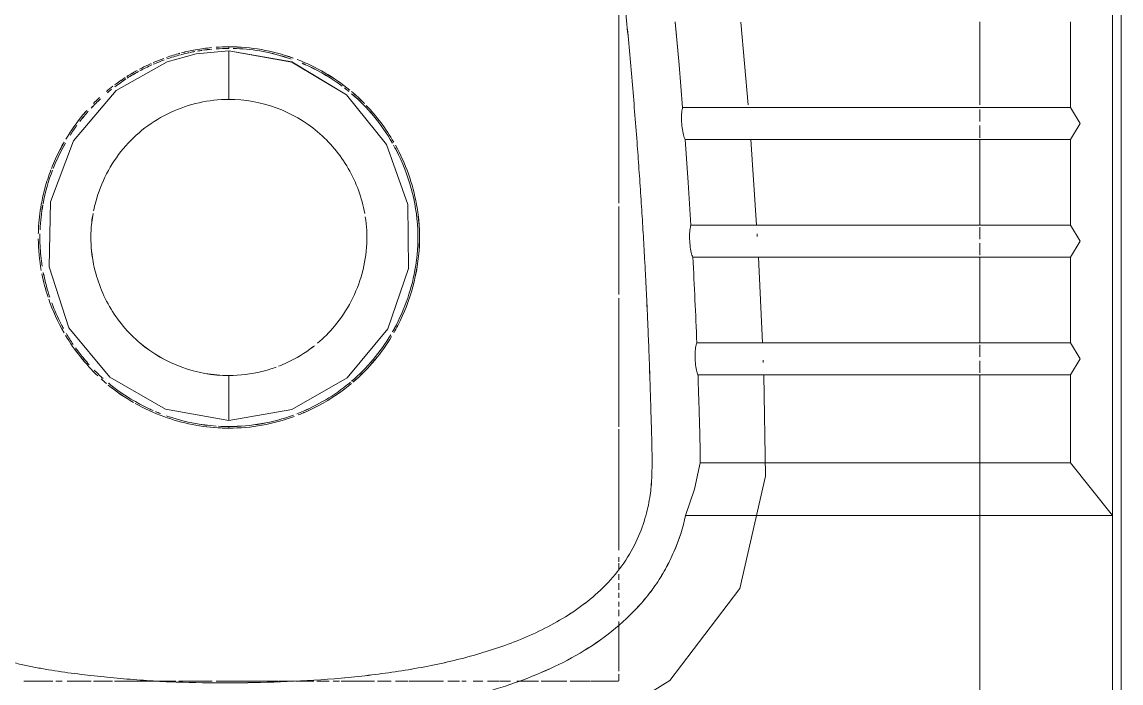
# Model space of a CAD drawing. Header units: millimetres. Extents: x -4000 to 187956, y -58990 to 162485.
# Drawn here: x 1847.4 to 2159, y 77824.5 to 78011.9 of the extents above; entities that cross this region are included whole.
import ezdxf

# ---------------------------------------------------------------- set-up
doc = ezdxf.new("R2010")
doc.units = ezdxf.units.MM
doc.layers.add('P-SANR-FIXT', color=6, linetype='Continuous', lineweight=9)

# ---------------------------------------------------------------- blocks, each defined once
blk = doc.blocks.new('WCPan-SquattingPan-Vitra-ArkitektSeries-5952 - CMPX502N-V872-FFS - TANG 1')
at = {"layer": 'P-SANR-FIXT', "color": 250}
for p, q in [((252.96, -212.38), (252.96, 390.25)), ((250.56, -77.95), (250.56, 314.32)), ((238.61, 37.68), (238.61, 61.94)), ((238.61, 37.68), (128.66, 37.68)), ((129.37, 28.59), (238.61, 28.59)), ((238.61, 4.33), (238.61, 28.59)), ((238.61, 4.33), (131.02, 4.33)), ((131.54, -4.77), (238.61, -4.77)), ((238.61, -29.03), (238.61, -4.77)), ((238.61, -29.03), (132.67, -29.03)), ((0, -38.3), (0, -39.21)), ((133, -38.12), (238.61, -38.12)), ((238.61, -63.05), (238.61, -38.12)), ((133.65, -63.05), (238.61, -63.05)), ((238.61, -63.05), (250.56, -77.95)), ((250.56, -77.95), (129.51, -77.95)), ((250.56, -77.95), (250.56, -212.38))]:
    blk.add_line(p, q, dxfattribs=at)
at = {"layer": 'P-SANR-FIXT', "color": 253}
for p, q in [((110.55, 38.41), (110.55, 63.98)), ((145.19, 61.94), (147.25, 38.44)), ((212.95, 61.94), (212.95, 38.41)), ((0, 40.86), (0, 39.97)), ((110.55, 10.59), (110.55, 38.41)), ((212.95, 37.13), (212.95, 33.69)), ((212.95, 32.57), (212.95, 29.13)), ((148.01, 28.61), (149.63, 4.32)), ((212.95, 28.59), (212.95, 4.33)), ((110.55, -15.29), (110.55, 9.6)), ((212.95, 3.77), (212.95, 0.34)), ((149.77, 1.91), (149.82, 1.1)), ((212.95, -0.8), (212.95, -4.22)), ((150.15, -4.79), (151.27, -29.02)), ((212.95, -4.77), (212.95, -29.03)), ((110.55, -52.84), (110.55, -16.34)), ((212.95, -29.59), (212.95, -33)), ((151.45, -34), (151.47, -34.6)), ((212.95, -34.16), (212.95, -37.56)), ((212.95, -38.12), (212.95, -199.81)), ((110.55, -87.84), (110.55, -53.48)), ((-4.71, -124.95), (-12.54, -124.95)), ((10.49, -124.95), (-3.58, -124.95)), ((36.64, -124.95), (33.54, -124.95)), ((60.87, -124.95), (59.11, -124.95)), ((67.28, -124.95), (66.03, -124.95))]:
    blk.add_line(p, q, dxfattribs=at)
at = {"layer": 'P-SANR-FIXT', "color": 90}
for p, q in [((0, 54.66), (0, 54.89)), ((0, -53.21), (0, -52.99))]:
    blk.add_line(p, q, dxfattribs=at)
at = {"layer": 'P-SANR-FIXT', "color": 254}
for p, q in [((0, 54.43), (0, 54.66)), ((0, -52.99), (0, -52.76)), ((110.55, -91.17), (110.55, -89.78)), ((110.55, -93.48), (110.55, -91.5)), ((110.55, -96.22), (110.55, -94.63)), ((110.55, -99.08), (110.55, -97.22)), ((110.55, -101.38), (110.55, -99.94)), ((110.55, -103.79), (110.55, -102.5)), ((110.55, -106.57), (110.55, -104.72)), ((110.55, -116.84), (110.55, -108.09)), ((110.55, -122.11), (110.55, -116.88)), ((110.55, -124.91), (110.55, -123.02)), ((-49.94, -124.95), (-58.16, -124.95)), ((-47.3, -124.95), (-49.02, -124.95)), ((-39.01, -124.95), (-45.86, -124.95)), ((-33.03, -124.95), (-38.36, -124.95)), ((-15.07, -124.95), (-32.45, -124.95)), ((-12.54, -124.95), (-14.16, -124.95)), ((13.84, -124.95), (10.49, -124.95)), ((18.61, -124.95), (14.05, -124.95)), ((24.06, -124.95), (19.02, -124.95)), ((28.47, -124.95), (24.95, -124.95)), ((31.4, -124.95), (29.53, -124.95)), ((33.54, -124.95), (31.85, -124.95)), ((41.26, -124.95), (36.64, -124.95)), ((45.98, -124.95), (42.18, -124.95)), ((50.8, -124.95), (47.25, -124.95)), ((52.91, -124.95), (51.1, -124.95)), ((59.11, -124.95), (52.97, -124.95)), ((65.41, -124.95), (62.03, -124.95)), ((71.99, -124.95), (69.22, -124.95)), ((76.77, -124.95), (73.28, -124.95)), ((79.82, -124.95), (76.95, -124.95)), ((87.76, -124.95), (81.63, -124.95)), ((95.86, -124.95), (88.55, -124.95)), ((102.54, -124.95), (96.73, -124.95)), ((110.44, -124.95), (102.71, -124.95))]:
    blk.add_line(p, q, dxfattribs=at)
at = {"layer": 'P-SANR-FIXT', "color": 250, "flags": 128}
for points in [[(128.66, 37.68), (127.64, 49.82), (126.53, 61.94)], [(0, -51.01), (-18, -47.85), (-33.81, -38.73), (-45.36, -24.77), (-50.98, -7.48), (-50.58, 10.93), (-44.1, 28.22), (-31.97, 42.5), (-17.51, 50.68), (-9.27, 52.94), (0, 53.77)], [(0, 53.77), (17.8, 50.59), (33.31, 41.29), (44.67, 27.2), (50.77, 10.15), (50.96, -7.94), (45.09, -25.06), (33.56, -38.99), (17.83, -47.93), (0, -51.01)], [(238.61, 28.59), (241.4, 33.13), (238.61, 37.68)], [(131.02, 4.33), (130.24, 16.46), (129.37, 28.59)], [(238.61, -4.77), (241.4, -0.22), (238.61, 4.33)], [(238.61, -38.12), (241.4, -33.57), (238.61, -29.03)], [(129.51, -77.95), (131.99, -70.57), (133.65, -63.05)]]:
    blk.add_lwpolyline(points, dxfattribs=at)
at = {"layer": 'P-SANR-FIXT', "color": 253, "flags": 128}
blk.add_lwpolyline([(151.63, -38.12), (152.19, -66.81), (144.85, -98.72), (125.05, -124.81), (97.11, -142.05), (67.46, -151.34)], dxfattribs=at)
at = {"layer": 'P-SANR-FIXT', "color": 250}
for points, knots in [([(0, -125.43), (-5, -125.49), (-12.48, -125.39), (-22.41, -124.89), (-29.83, -124.31), (-37.27, -123.6), (-44.72, -122.74), (-50.87, -121.81), (-55.74, -120.91), (-59.33, -120.14), (-62.99, -119.24), (-68.07, -117.83), (-74.48, -115.82), (-81.64, -113.31), (-87.62, -111.02), (-91.77, -109.17), (-94.76, -107.48), (-96.78, -106.05), (-98.24, -104.94), (-99.12, -104.27), (-100.05, -103.57), (-101.25, -102.65), (-103.13, -101.12), (-105.41, -99.11), (-107.97, -96.54), (-110.28, -93.84), (-112.35, -90.87), (-114.24, -87.67), (-115.87, -84.42), (-117.23, -81.3), (-118.22, -78.41), (-118.9, -75.6), (-119.29, -73.25), (-119.54, -71.34), (-119.72, -69.84), (-119.87, -68.43), (-120, -66.8), (-120.06, -64.86), (-120.01, -61.98), (-119.92, -57.74), (-119.79, -51.56), (-119.56, -44.17), (-119.28, -36.03), (-118.95, -27.84), (-118.59, -19.7), (-118.26, -12.58), (-117.96, -6.71), (-117.72, -2.21), (-117.5, 1.64), (-117.31, 4.76), (-117.15, 7.15), (-117.01, 9.49), (-116.84, 12.43), (-116.64, 15.92), (-116.42, 20.03), (-116.07, 25.77), (-115.47, 34.04), (-114.14, 47.68), (-112.11, 67.27), (-110.06, 86.83), (-108.18, 103.26), (-106.67, 115.71), (-105.33, 125.94), (-104.2, 133.91), (-103.34, 139.7), (-102.43, 145.49), (-101.12, 153.5), (-99.34, 163.8), (-97.05, 176.38), (-94.68, 188.88), (-92.31, 201.03), (-90, 212.53), (-87.84, 223.11), (-86.23, 230.87), (-85.05, 236.41), (-83.88, 241.7), (-82.46, 247.76), (-80.84, 254.24), (-78.81, 261.93), (-77.01, 268.32), (-75.69, 273.02), (-75.02, 275.49), (-74.56, 277.26), (-74.15, 278.85), (-73.68, 280.62), (-73.24, 282.3), (-72.87, 283.64), (-72.63, 284.48), (-72.45, 285.02), (-72.3, 285.45), (-72.14, 285.92), (-71.89, 286.73), (-71.61, 287.68), (-71.39, 288.44), (-71.19, 289.15), (-70.99, 289.81), (-70.78, 290.45), (-70.54, 291.12), (-70.31, 291.73), (-70.12, 292.19), (-70, 292.47), (-69.9, 292.68), (-69.81, 292.91), (-69.69, 293.2), (-69.48, 293.73), (-69.21, 294.51), (-68.87, 295.48), (-68.35, 296.82), (-67.67, 298.23), (-66.81, 299.51), (-66.22, 300.25), (-65.73, 300.82), (-65.18, 301.4), (-64.39, 302.23), (-62.85, 303.76), (-60.28, 306.11), (-57.41, 308.36), (-55.05, 309.93), (-53.28, 310.94), (-51.51, 311.78), (-49.1, 312.78), (-45.97, 313.77), (-42.63, 314.54), (-40.15, 315), (-38.69, 315.25), (-37.21, 315.49), (-35.25, 315.76), (-31.89, 316.08), (-27.44, 316.33), (-22.03, 316.49), (-17.03, 316.62), (-12.49, 316.73), (-6.63, 316.75), (-2.57, 316.65), (0, 316.53)], [-1, -1, -1, -1, -0.97619, -0.964286, -0.952381, -0.940476, -0.928571, -0.916667, -0.910714, -0.904762, -0.89881, -0.892857, -0.880952, -0.869048, -0.857143, -0.845238, -0.833333, -0.821429, -0.815476, -0.8125, -0.809524, -0.803571, -0.797619, -0.785714, -0.77381, -0.761905, -0.75, -0.738095, -0.72619, -0.714286, -0.702381, -0.690476, -0.678571, -0.672619, -0.666667, -0.660714, -0.654762, -0.642857, -0.630952, -0.619048, -0.607143, -0.595238, -0.583333, -0.571429, -0.559524, -0.547619, -0.541667, -0.535714, -0.529762, -0.526786, -0.52381, -0.520833, -0.517857, -0.511905, -0.505952, -0.5, -0.488095, -0.47619, -0.464286, -0.452381, -0.446429, -0.440476, -0.434524, -0.431548, -0.428571, -0.425595, -0.422619, -0.416667, -0.410714, -0.404762, -0.39881, -0.392857, -0.386905, -0.380952, -0.377976, -0.375, -0.369048, -0.363095, -0.357143, -0.345238, -0.339286, -0.33631, -0.333333, -0.330357, -0.327381, -0.321429, -0.315476, -0.309524, -0.303571, -0.297619, -0.291667, -0.285714, -0.279762, -0.27381, -0.267857, -0.261905, -0.255952, -0.25, -0.244048, -0.241071, -0.239583, -0.238095, -0.236607, -0.235119, -0.232143, -0.22619, -0.220238, -0.214286, -0.202381, -0.196429, -0.193452, -0.190476, -0.1875, -0.184524, -0.178571, -0.166667, -0.154762, -0.14881, -0.142857, -0.136905, -0.130952, -0.119048, -0.107143, -0.10119, -0.098214, -0.095238, -0.089286, -0.083333, -0.071429, -0.059524, -0.047619, -0.035714, -0.02381, 0, 0, 0, 0]), ([(67.78, 297.47), (67.81, 297.42), (68.33, 296.42), (69.31, 294.3), (71.09, 289.58), (72.44, 284.94), (74.31, 278.18), (75.35, 274.37), (76.39, 270.55), (77.43, 266.66), (78.4, 262.95), (79.53, 258.6), (80.69, 254.04), (81.77, 249.7), (82.65, 246.14), (83.4, 243.03), (84.12, 240.03), (84.75, 237.34), (85.32, 234.92), (85.95, 232.21), (86.76, 228.63), (87.71, 224.41), (88.64, 220.17), (89.87, 214.52), (91.35, 207.46), (93.07, 198.97), (94.73, 190.45), (96.86, 179.12), (99.36, 165), (102.12, 148.02), (104.65, 131.02), (106.98, 113.9), (109.11, 96.69), (111.04, 79.52), (112.5, 65.22), (113.57, 53.77), (114.33, 45.2), (115.05, 36.59), (115.7, 28.28), (116.28, 20.25), (116.81, 12.5), (117.3, 4.87), (117.66, -1.27), (117.9, -5.54), (118.03, -7.95), (118.14, -10.07), (118.26, -12.37), (118.42, -15.62), (118.57, -18.8), (118.75, -23.01), (118.92, -26.99), (119.12, -32.14), (119.32, -37.75), (119.51, -43.34), (119.65, -47.98), (119.77, -51.91), (119.89, -56.33), (119.96, -59.45), (119.98, -61.38), (119.99, -62.74), (119.98, -64.61), (119.93, -66.83), (119.8, -69.14), (119.54, -71.59), (119.12, -74.24), (118.24, -78.27), (116.41, -83.83), (112.76, -90.72), (107.63, -97.17), (101.68, -102.53), (95.49, -106.82), (88.77, -110.51), (81.78, -113.58), (72.42, -116.94), (60.19, -120.15), (47.82, -122.31), (37.67, -123.57), (27.33, -124.56), (14.48, -125.28), (4.67, -125.43), (0, -125.43)], [0.1319288, 0.1319288, 0.1319288, 0.1319288, 0.1323529, 0.1397059, 0.1470588, 0.1617647, 0.1654412, 0.1691176, 0.1727941, 0.1764706, 0.1801471, 0.1838235, 0.1911765, 0.1985294, 0.2058824, 0.2132353, 0.2205882, 0.2279412, 0.2316176, 0.2352941, 0.2426471, 0.25, 0.2573529, 0.2647059, 0.2794118, 0.2941176, 0.3088235, 0.3235294, 0.3529412, 0.3823529, 0.4117647, 0.4411765, 0.4705882, 0.5, 0.5294118, 0.5441176, 0.5588235, 0.5735294, 0.5882353, 0.6011029, 0.6139706, 0.6268382, 0.6397059, 0.6461397, 0.6493566, 0.6525735, 0.6590074, 0.6654412, 0.6783088, 0.6847426, 0.6911765, 0.6976103, 0.7040441, 0.707261, 0.7104779, 0.7136949, 0.7169118, 0.7233456, 0.7265625, 0.7297794, 0.7362132, 0.7426471, 0.7490809, 0.7555147, 0.7619485, 0.7683824, 0.78125, 0.7941176, 0.8069853, 0.8198529, 0.8327206, 0.8455882, 0.8584559, 0.8713235, 0.8970588, 0.9227941, 0.9356618, 0.9485294, 0.9742647, 1, 1, 1, 1]), ([(0, 41.15), (0, 41.3), (0, 41.95), (0, 44.06), (0, 48.22), (0, 51.92), (0, 53.77)], [0.1111111, 0.1111111, 0.1111111, 0.1111111, 0.2222222, 0.4444444, 0.7222222, 1, 1, 1, 1]), ([(-38.37, 8.4), (-38.2, 9.26), (-37.33, 12.88), (-34.93, 19.03), (-30.2, 26.21), (-24, 32.15), (-14.21, 38.05), (-5.7, 40), (0, 39.97)], [0.562003, 0.562003, 0.562003, 0.562003, 0.5833333, 0.6527778, 0.7222222, 0.7916667, 0.8611111, 1, 1, 1, 1]), ([(0, 39.97), (9.11, 40.02), (22.74, 35), (33.05, 22.57), (35.95, 16.35), (36.73, 14.21)], [0, 0, 0, 0, 0.2222222, 0.3333333, 0.3888889, 0.3888889, 0.3888889, 0.3888889]), ([(128.66, 37.68), (128.54, 37.37), (128.34, 36.41), (128.29, 34.28), (128.47, 31.92), (128.8, 30.18), (129.12, 29.13), (129.28, 28.74), (129.37, 28.59)], [0, 0, 0, 0, 0.2, 0.4, 0.6, 0.8, 0.9, 1, 1, 1, 1]), ([(38.67, 6.73), (39.06, 4.22), (39.38, -1.18), (38.06, -9.36), (34.93, -17.36), (31.78, -22.14), (29.95, -24.33)], [0.4517712, 0.4517712, 0.4517712, 0.4517712, 0.5138889, 0.5833333, 0.6527778, 0.7222222, 0.7222222, 0.7222222, 0.7222222]), ([(131.02, 4.33), (130.88, 4.01), (130.67, 3.06), (130.57, 0.93), (130.71, -1.43), (131, -3.17), (131.3, -4.22), (131.46, -4.61), (131.54, -4.77)], [0, 0, 0, 0, 0.2, 0.4, 0.6, 0.8, 0.9, 1, 1, 1, 1]), ([(0, -38.3), (-9.11, -38.35), (-22.74, -33.33), (-34.52, -19.12), (-38.63, -7.91), (-39.19, -0.71), (-39.12, 1.92)], [0, 0, 0, 0, 0.2222222, 0.3333333, 0.4444444, 0.5087572, 0.5087572, 0.5087572, 0.5087572]), ([(24.23, -29.9), (24.09, -30.01), (21.71, -31.86), (18.34, -33.89), (14.9, -35.35), (14.06, -35.68)], [0.78735206, 0.78735206, 0.78735206, 0.78735206, 0.79166667, 0.86111111, 0.88288344, 0.88288344, 0.88288344, 0.88288344]), ([(132.67, -29.03), (132.53, -29.34), (132.3, -30.29), (132.15, -32.41), (132.24, -34.77), (132.49, -36.52), (132.77, -37.58), (132.92, -37.97), (133, -38.12)], [0, 0, 0, 0, 0.2, 0.4, 0.6, 0.8, 0.9, 1, 1, 1, 1]), ([(0, -51.01), (0, -49.62), (0, -47.56), (0, -45.13), (0, -43.48), (0, -42.06), (0, -40.89), (0, -40), (0, -39.62), (0, -39.48)], [0, 0, 0, 0, 0.2222222, 0.3333333, 0.4444444, 0.5555556, 0.6666667, 0.7777778, 0.8888889, 0.8888889, 0.8888889, 0.8888889]), ([(133.65, -63.05), (133.65, -62.73), (133.65, -62.09), (133.65, -60.9), (133.61, -58.72), (133.53, -55.18), (133.41, -50.94), (133.3, -47.23), (133.21, -44.37), (133.13, -41.91), (133.05, -39.59), (133.02, -38.49), (133, -38.12)], [0, 0, 0, 0, 0.0625, 0.125, 0.25, 0.375, 0.5, 0.625, 0.6875, 0.75, 0.875, 1, 1, 1, 1]), ([(0, -136.38), (6.8, -136.38), (17.68, -136.15), (32.53, -135.12), (43.7, -133.93), (54.55, -132.3), (65.19, -130.16), (75.88, -127.3), (86.05, -123.75), (96.06, -119.21), (105.49, -113.48), (112.51, -107.69), (117.48, -102.37), (120.89, -97.97), (123.84, -93.23), (127.07, -86.68), (128.74, -81.46), (129.51, -77.95)], [0, 0, 0, 0, 0.142857, 0.214286, 0.285714, 0.357143, 0.428571, 0.5, 0.571429, 0.642857, 0.714286, 0.785714, 0.821429, 0.857143, 0.892857, 0.928571, 1, 1, 1, 1])]:
    blk.add_open_spline(points, degree=3, knots=knots, dxfattribs=at)
at = {"layer": 'P-SANR-FIXT', "color": 253}
for points in [[(-17.65, 51.91), (-16.44, 52.34), (-15.21, 52.72), (-13.96, 53.05)], [(-13.5, 52.7), (-12.75, 52.9), (-12, 53.08), (-11.25, 53.24)], [(-13.46, 53.18), (-12.15, 53.53), (-10.83, 53.82), (-9.49, 54.06)], [(-10.98, 53.3), (-10.54, 53.4), (-10.09, 53.48), (-9.64, 53.57)], [(-9.36, 54.08), (-7.91, 54.34), (-6.45, 54.54), (-4.98, 54.67)], [(-8.9, 53.7), (-8.49, 53.77), (-8.08, 53.83), (-7.66, 53.89)], [(-7.47, 53.92), (-6.59, 54.05), (-5.7, 54.15), (-4.82, 54.23)], [(-3.66, 54.78), (-2.44, 54.86), (-1.22, 54.89), (0, 54.89)], [(-3.65, 54.32), (-2.44, 54.4), (-1.22, 54.44), (0, 54.43)], [(0, 54.89), (6.2, 54.92), (12.37, 53.81), (18.2, 51.72)], [(16.18, 51.92), (11.33, 53.47), (6.26, 54.34), (1.16, 54.42)], [(-21.48, 50.42), (-20.49, 50.85), (-19.49, 51.25), (-18.48, 51.62)], [(-21.44, 49.94), (-20.41, 50.39), (-19.37, 50.81), (-18.32, 51.19)], [(-17.6, 51.45), (-16.31, 51.9), (-15, 52.3), (-13.68, 52.66)], [(19.36, 51.29), (24.74, 49.21), (29.81, 46.29), (34.27, 42.64)], [(-28.89, 46.5), (-27.94, 47.1), (-26.97, 47.67), (-25.98, 48.21)], [(-28.84, 46.01), (-27.8, 46.66), (-26.75, 47.28), (-25.67, 47.87)], [(-25.27, 48.09), (-24.13, 48.69), (-22.98, 49.25), (-21.81, 49.78)], [(-34.74, 42.24), (-34.14, 42.74), (-33.53, 43.24), (-32.9, 43.71)], [(-32.42, 44.08), (-31.45, 44.8), (-30.46, 45.5), (-29.44, 46.15)], [(-32.32, 43.59), (-31.3, 44.36), (-30.25, 45.09), (-29.18, 45.79)], [(34.74, 42.25), (36.02, 41.17), (37.25, 40.03), (38.42, 38.84)], [(-39.08, 37.49), (-38.21, 38.42), (-37.31, 39.32), (-36.38, 40.18)], [(-38.43, 38.84), (-37.87, 39.4), (-37.3, 39.95), (-36.73, 40.49)], [(38.95, 38.29), (41.95, 35.14), (44.58, 31.63), (46.75, 27.85)], [(-42.23, 33.77), (-41.48, 34.75), (-40.69, 35.7), (-39.87, 36.62)], [(-45.04, 29.79), (-44.42, 30.76), (-43.76, 31.72), (-43.08, 32.65)], [(-49.82, 20.43), (-48.84, 22.9), (-47.68, 25.31), (-46.36, 27.62)], [(-52.7, 10.42), (-52.09, 13.67), (-51.18, 16.87), (-50, 19.96)], [(36.73, 14.21), (37.51, 12.07), (38.11, 9.86), (38.52, 7.62)], [(-53.54, 3.04), (-53.44, 5.42), (-53.17, 7.79), (-52.75, 10.13)], [(-53.2, -8.54), (-53.73, -5.58), (-54.02, -2.57), (-54.05, 0.44)], [(-51.28, -16.07), (-51.99, -13.92), (-52.57, -11.73), (-53.01, -9.52)], [(-46.75, -26.18), (-48.5, -23.14), (-49.95, -19.93), (-51.09, -16.61)], [(29.95, -24.33), (28.5, -26.08), (26.88, -27.7), (25.14, -29.16)], [(-37.13, -38.43), (-40.69, -35.05), (-43.78, -31.17), (-46.3, -26.94)], [(-44.16, -29.46), (-44.83, -28.48), (-45.47, -27.47), (-46.07, -26.44)], [(34.79, -39.93), (39.18, -36.18), (42.93, -31.69), (45.9, -26.73)], [(-35.69, -39.14), (-36.55, -38.37), (-37.39, -37.57), (-38.2, -36.75)], [(13.37, -35.93), (12.05, -36.42), (10.7, -36.83), (9.33, -37.17)], [(-34.73, -40.58), (-35.25, -40.14), (-35.76, -39.7), (-36.26, -39.25)], [(-27.02, -45.97), (-29.54, -44.52), (-31.94, -42.87), (-34.19, -41.03)], [(19.28, -49.16), (24.31, -47.21), (29.05, -44.52), (33.28, -41.18)], [(-18.47, -49.95), (-21.27, -48.93), (-23.99, -47.68), (-26.58, -46.21)], [(0, -52.76), (6.24, -52.8), (12.46, -51.66), (18.32, -49.52)], [(-2.14, -53.18), (-7.71, -52.98), (-13.23, -51.86), (-18.47, -49.95)], [(-3.65, -52.65), (-7.91, -52.36), (-12.12, -51.55), (-16.18, -50.25)], [(0, -52.76), (-0.99, -52.76), (-1.98, -52.74), (-2.96, -52.69)], [(18.48, -49.95), (12.57, -52.11), (6.3, -53.25), (0, -53.21)], [(0, -53.21), (-0.62, -53.22), (-1.25, -53.21), (-1.87, -53.19)]]:
    blk.add_open_spline(points, degree=3, dxfattribs=at)
for points, knots in [([(-25.35, 48.56), (-24.52, 49), (-23.43, 49.54), (-22.32, 50.05), (-22.06, 50.16)], [0.84458754, 0.84458754, 0.84458754, 0.84458754, 0.86111111, 0.8661192, 0.8661192, 0.8661192, 0.8661192]), ([(32.09, 43.76), (29.14, 45.95), (25.38, 48.19), (21.4, 49.96), (20.77, 50.23)], [0.7956637, 0.7956637, 0.7956637, 0.7956637, 0.86111111, 0.87323615, 0.87323615, 0.87323615, 0.87323615]), ([(46.36, 27.62), (44.81, 30.32), (41.33, 35.34), (37.05, 39.67), (34.8, 41.59)], [0.6666667, 0.6666667, 0.6666667, 0.6666667, 0.7222222, 0.7750253, 0.7750253, 0.7750253, 0.7750253]), ([(-46.25, 28.69), (-44.81, 31.11), (-42.86, 33.88), (-40.65, 36.44), (-40.28, 36.86)], [0.672466, 0.672466, 0.672466, 0.672466, 0.72222222, 0.73220876, 0.73220876, 0.73220876, 0.73220876]), ([(-50.3, 20.43), (-49.59, 22.25), (-48.45, 24.75), (-47.14, 27.16), (-46.75, 27.84)], [0.61823558, 0.61823558, 0.61823558, 0.61823558, 0.65277778, 0.66666667, 0.66666667, 0.66666667, 0.66666667]), ([(46.35, -25.95), (49.46, -20.54), (53.01, -10.87), (53.99, 3.19), (52.12, 14.79), (49.06, 22.62), (46.96, 26.55), (46.69, 27.03)], [0.3333333, 0.3333333, 0.3333333, 0.3333333, 0.4444444, 0.5138889, 0.5833333, 0.6527778, 0.6626748, 0.6626748, 0.6626748, 0.6626748]), ([(47.23, 27), (50.11, 21.77), (53.48, 12.32), (54.45, -1.53), (52.56, -13.24), (49.4, -21.34), (47.14, -25.49), (46.75, -26.17)], [0.3390994, 0.3390994, 0.3390994, 0.3390994, 0.4444444, 0.5138889, 0.5833333, 0.6527778, 0.6666667, 0.6666667, 0.6666667, 0.6666667]), ([(-53.19, 10.27), (-52.91, 11.79), (-52.16, 15.08), (-51.12, 18.29), (-50.47, 19.99)], [0.55594752, 0.55594752, 0.55594752, 0.55594752, 0.58333333, 0.61544224, 0.61544224, 0.61544224, 0.61544224]), ([(-54.04, 1.92), (-54.03, 2.34), (-53.94, 5.12), (-53.62, 7.88), (-53.2, 10.2)], [0.50638549, 0.50638549, 0.50638549, 0.50638549, 0.51388889, 0.55555556, 0.55555556, 0.55555556, 0.55555556]), ([(-39.12, 1.92), (-39.11, 2.13), (-39.04, 4.04), (-38.82, 5.95), (-38.52, 7.63)], [0.50875715, 0.50875715, 0.50875715, 0.50875715, 0.51388889, 0.55555556, 0.55555556, 0.55555556, 0.55555556]), ([(-52.95, -7.31), (-53.25, -5.39), (-53.57, -2.31), (-53.6, 0.78), (-53.58, 1.91)], [-0.54865698, -0.54865698, -0.54865698, -0.54865698, -0.51388889, -0.49357313, -0.49357313, -0.49357313, -0.49357313]), ([(-50.77, -16.13), (-51.11, -15.1), (-51.82, -12.79), (-52.37, -10.44), (-52.62, -9.14)], [-0.60269505, -0.60269505, -0.60269505, -0.60269505, -0.58333333, -0.55966892, -0.55966892, -0.55966892, -0.55966892]), ([(-46.92, -24.93), (-47.11, -24.59), (-48.36, -22.24), (-49.43, -19.81), (-50.22, -17.69)], [-0.6597448, -0.6597448, -0.6597448, -0.6597448, -0.65277778, -0.61248534, -0.61248534, -0.61248534, -0.61248534]), ([(46.14, -27.22), (44.72, -29.57), (41.42, -34.23), (37.41, -38.29), (35.16, -40.21)], [0.6738242, 0.6738242, 0.6738242, 0.6738242, 0.7222222, 0.7745157, 0.7745157, 0.7745157, 0.7745157]), ([(-39.6, -35.27), (-40.09, -34.73), (-41.43, -33.18), (-42.69, -31.55), (-43.46, -30.47)], [-0.73521188, -0.73521188, -0.73521188, -0.73521188, -0.72222222, -0.69857426, -0.69857426, -0.69857426, -0.69857426]), ([(-21.47, -48.25), (-21.86, -48.08), (-25.8, -46.3), (-29.59, -44.02), (-32.73, -41.6), (-32.78, -41.56)], [-0.8687093, -0.8687093, -0.8687093, -0.8687093, -0.86111111, -0.79166667, -0.79044877, -0.79044877, -0.79044877, -0.79044877]), ([(34.74, -40.57), (34.14, -41.07), (30.46, -44.02), (25.41, -47.07), (20.74, -49.07), (19.68, -49.49)], [0.7777778, 0.7777778, 0.7777778, 0.7777778, 0.7916667, 0.8611111, 0.8813171, 0.8813171, 0.8813171, 0.8813171])]:
    blk.add_open_spline(points, degree=3, knots=knots, dxfattribs=at)
at = {"layer": 'P-SANR-FIXT', "color": 254}
for points in [[(17.66, 51.43), (17.17, 51.6), (16.67, 51.77), (16.18, 51.92)], [(-34.45, 41.9), (-34.06, 42.22), (-33.67, 42.54), (-33.28, 42.85)], [(0, 40.86), (0, 40.9), (0, 40.99), (0, 41.15)], [(34, 42.26), (33.6, 42.59), (33.2, 42.91), (32.79, 43.23)], [(0, -39.48), (0, -39.34), (0, -39.25), (0, -39.21)], [(33.28, -41.18), (33.67, -40.87), (34.06, -40.55), (34.44, -40.23)], [(-32.78, -41.56), (-33.22, -41.22), (-33.66, -40.87), (-34.09, -40.51)], [(-19.4, -49.11), (-19.86, -48.93), (-20.32, -48.74), (-20.77, -48.55)], [(-16.18, -50.25), (-16.67, -50.09), (-17.16, -49.93), (-17.65, -49.76)]]:
    blk.add_open_spline(points, degree=3, dxfattribs=at)
at = {"layer": 'P-SANR-FIXT', "color": 250}
for points in [[(132.67, -29.03), (132.51, -24.93), (132.17, -16.89), (131.77, -8.86), (131.54, -4.77)], [(9.33, -37.17), (6.29, -37.93), (3.15, -38.32), (0, -38.3)]]:
    blk.add_open_spline(points, degree=3, dxfattribs=at)
blk = doc.blocks.new('CMF2_NHAXUONG_A_rvt-1-FFS - TANG 1')
at = {"layer": 'P-SANR-FIXT', "color": 250}
for p, q in [((2158.99, 77737.63), (2158.99, 78340.25)), ((2156.6, 77872.05), (2156.6, 78264.33)), ((2144.65, 77987.69), (2144.65, 78011.95)), ((2144.65, 77987.69), (2034.7, 77987.69)), ((2035.41, 77978.59), (2144.65, 77978.59)), ((2144.65, 77954.33), (2144.65, 77978.59)), ((2144.65, 77954.33), (2037.05, 77954.33)), ((2037.58, 77945.24), (2144.65, 77945.24)), ((2144.65, 77920.98), (2144.65, 77945.24)), ((2144.65, 77920.98), (2038.71, 77920.98)), ((1906.04, 77911.71), (1906.04, 77910.79)), ((2039.04, 77911.88), (2144.65, 77911.88)), ((2144.65, 77886.95), (2144.65, 77911.88)), ((2039.69, 77886.95), (2144.65, 77886.95)), ((2144.65, 77886.95), (2156.6, 77872.05)), ((2156.6, 77872.05), (2035.54, 77872.05)), ((2156.6, 77872.05), (2156.6, 77737.63))]:
    blk.add_line(p, q, dxfattribs=at)
at = {"layer": 'P-SANR-FIXT', "color": 253}
for p, q in [((2016.59, 77988.42), (2016.59, 78013.99)), ((2051.23, 78011.94), (2053.29, 77988.44)), ((2118.99, 78011.95), (2118.99, 77988.41)), ((1906.04, 77990.86), (1906.04, 77989.98)), ((2016.59, 77960.59), (2016.59, 77988.41)), ((2118.99, 77987.14), (2118.99, 77983.69)), ((2118.99, 77982.57), (2118.99, 77979.13)), ((2054.05, 77978.61), (2055.67, 77954.32)), ((2118.99, 77978.59), (2118.99, 77954.33)), ((2016.59, 77934.71), (2016.59, 77959.6)), ((2118.99, 77953.77), (2118.99, 77950.35)), ((2055.81, 77951.91), (2055.86, 77951.1)), ((2118.99, 77949.21), (2118.99, 77945.79)), ((2056.19, 77945.22), (2057.31, 77920.98)), ((2118.99, 77945.24), (2118.99, 77920.98)), ((2016.59, 77897.16), (2016.59, 77933.66)), ((2118.99, 77920.41), (2118.99, 77917)), ((2057.49, 77916.01), (2057.51, 77915.41)), ((2118.99, 77915.85), (2118.99, 77912.44)), ((2118.99, 77911.88), (2118.99, 77750.19)), ((2016.59, 77862.16), (2016.59, 77896.52)), ((1901.33, 77825.05), (1893.5, 77825.05)), ((1916.52, 77825.05), (1902.46, 77825.05)), ((1942.68, 77825.05), (1939.58, 77825.05)), ((1966.91, 77825.05), (1965.15, 77825.05)), ((1973.32, 77825.05), (1972.07, 77825.05))]:
    blk.add_line(p, q, dxfattribs=at)
at = {"layer": 'P-SANR-FIXT', "color": 90}
for p, q in [((1906.04, 78004.66), (1906.04, 78004.89)), ((1906.04, 77896.79), (1906.04, 77897.02))]:
    blk.add_line(p, q, dxfattribs=at)
at = {"layer": 'P-SANR-FIXT', "color": 254}
for p, q in [((1906.04, 78004.43), (1906.04, 78004.66)), ((1906.04, 77897.02), (1906.04, 77897.25)), ((2016.59, 77858.84), (2016.59, 77860.23)), ((2016.59, 77856.52), (2016.59, 77858.51)), ((2016.59, 77853.79), (2016.59, 77855.38)), ((2016.59, 77850.92), (2016.59, 77852.78)), ((2016.59, 77848.63), (2016.59, 77850.06)), ((2016.59, 77846.21), (2016.59, 77847.51)), ((2016.59, 77843.43), (2016.59, 77845.29)), ((2016.59, 77833.16), (2016.59, 77841.92)), ((2016.59, 77827.9), (2016.59, 77833.12)), ((2016.59, 77825.1), (2016.59, 77826.99)), ((1856.1, 77825.05), (1847.88, 77825.05)), ((1858.73, 77825.05), (1857.01, 77825.05)), ((1867.03, 77825.05), (1860.18, 77825.05)), ((1873.01, 77825.05), (1867.67, 77825.05)), ((1890.97, 77825.05), (1873.58, 77825.05)), ((1893.5, 77825.05), (1891.88, 77825.05)), ((1919.88, 77825.05), (1916.52, 77825.05)), ((1924.64, 77825.05), (1920.09, 77825.05)), ((1930.1, 77825.05), (1925.05, 77825.05)), ((1934.51, 77825.05), (1930.99, 77825.05)), ((1937.43, 77825.05), (1935.57, 77825.05)), ((1939.58, 77825.05), (1937.89, 77825.05)), ((1947.3, 77825.05), (1942.68, 77825.05)), ((1952.01, 77825.05), (1948.21, 77825.05)), ((1956.84, 77825.05), (1953.29, 77825.05)), ((1958.95, 77825.05), (1957.13, 77825.05)), ((1965.15, 77825.05), (1959.01, 77825.05)), ((1971.45, 77825.05), (1968.07, 77825.05)), ((1978.03, 77825.05), (1975.26, 77825.05)), ((1982.81, 77825.05), (1979.32, 77825.05)), ((1985.86, 77825.05), (1982.98, 77825.05)), ((1993.8, 77825.05), (1987.66, 77825.05)), ((2001.89, 77825.05), (1994.59, 77825.05)), ((2008.58, 77825.05), (2002.77, 77825.05)), ((2016.48, 77825.05), (2008.75, 77825.05))]:
    blk.add_line(p, q, dxfattribs=at)
at = {"layer": 'P-SANR-FIXT', "color": 250, "flags": 128}
for points in [[(2034.7, 77987.69), (2033.68, 77999.82), (2032.56, 78011.95)], [(1906.04, 77898.99), (1888.04, 77902.15), (1872.23, 77911.27), (1860.68, 77925.24), (1855.06, 77942.52), (1855.45, 77960.93), (1861.94, 77978.23), (1874.07, 77992.5), (1888.53, 78000.69), (1896.76, 78002.95), (1906.04, 78003.78)], [(1906.04, 78003.78), (1923.84, 78000.6), (1939.35, 77991.29), (1950.71, 77977.21), (1956.8, 77960.16), (1957, 77942.06), (1951.13, 77924.95), (1939.6, 77911.02), (1923.87, 77902.07), (1906.04, 77898.99)], [(2144.65, 77978.59), (2147.44, 77983.14), (2144.65, 77987.69)], [(2037.05, 77954.33), (2036.27, 77966.46), (2035.41, 77978.59)], [(2144.65, 77945.24), (2147.44, 77949.78), (2144.65, 77954.33)], [(2144.65, 77911.88), (2147.44, 77916.43), (2144.65, 77920.98)], [(2035.54, 77872.05), (2038.03, 77879.44), (2039.69, 77886.95)]]:
    blk.add_lwpolyline(points, dxfattribs=at)
at = {"layer": 'P-SANR-FIXT', "color": 253, "flags": 128}
blk.add_lwpolyline([(2057.67, 77911.89), (2058.22, 77883.19), (2050.89, 77851.28), (2031.09, 77825.2), (2003.15, 77807.96), (1973.5, 77798.67)], dxfattribs=at)
at = {"layer": 'P-SANR-FIXT', "color": 250}
for points, knots in [([(1906.04, 77824.58), (1901.04, 77824.51), (1893.56, 77824.61), (1883.63, 77825.11), (1876.21, 77825.69), (1868.77, 77826.41), (1861.32, 77827.27), (1855.17, 77828.19), (1850.3, 77829.1), (1846.71, 77829.86), (1843.04, 77830.77), (1837.97, 77832.18), (1831.56, 77834.18), (1824.4, 77836.7), (1818.42, 77838.99), (1814.27, 77840.83), (1811.28, 77842.53), (1809.25, 77843.96), (1807.8, 77845.06), (1806.92, 77845.73), (1805.98, 77846.44), (1804.78, 77847.36), (1802.91, 77848.88), (1800.63, 77850.89), (1798.06, 77853.47), (1795.76, 77856.17), (1793.69, 77859.13), (1791.8, 77862.33), (1790.17, 77865.58), (1788.81, 77868.7), (1787.82, 77871.59), (1787.14, 77874.41), (1786.75, 77876.75), (1786.5, 77878.66), (1786.32, 77880.16), (1786.17, 77881.57), (1786.04, 77883.2), (1785.98, 77885.14), (1786.03, 77888.02), (1786.11, 77892.26), (1786.25, 77898.44), (1786.47, 77905.84), (1786.76, 77913.97), (1787.09, 77922.17), (1787.44, 77930.3), (1787.78, 77937.42), (1788.07, 77943.29), (1788.32, 77947.8), (1788.54, 77951.64), (1788.73, 77954.76), (1788.88, 77957.16), (1789.03, 77959.5), (1789.2, 77962.44), (1789.39, 77965.92), (1789.62, 77970.04), (1789.97, 77975.77), (1790.57, 77984.04), (1791.9, 77997.69), (1793.93, 78017.27), (1795.98, 78036.83), (1797.85, 78053.27), (1799.37, 78065.71), (1800.71, 78075.94), (1801.83, 78083.92), (1802.69, 78089.7), (1803.6, 78095.5), (1804.91, 78103.5), (1806.69, 78113.8), (1808.98, 78126.38), (1811.35, 78138.89), (1813.73, 78151.04), (1816.03, 78162.54), (1818.2, 78173.11), (1819.81, 78180.87), (1820.98, 78186.42), (1822.16, 78191.7), (1823.58, 78197.76), (1825.2, 78204.25), (1827.23, 78211.93), (1829.03, 78218.32), (1830.35, 78223.03), (1831.02, 78225.49), (1831.48, 78227.26), (1831.89, 78228.85), (1832.35, 78230.62), (1832.8, 78232.31), (1833.17, 78233.64), (1833.41, 78234.49), (1833.59, 78235.03), (1833.73, 78235.45), (1833.9, 78235.92), (1834.15, 78236.73), (1834.43, 78237.69), (1834.65, 78238.45), (1834.85, 78239.16), (1835.05, 78239.81), (1835.26, 78240.46), (1835.49, 78241.13), (1835.73, 78241.73), (1835.92, 78242.19), (1836.04, 78242.47), (1836.13, 78242.69), (1836.23, 78242.91), (1836.35, 78243.21), (1836.55, 78243.74), (1836.83, 78244.52), (1837.17, 78245.49), (1837.69, 78246.83), (1838.37, 78248.23), (1839.23, 78249.51), (1839.82, 78250.26), (1840.31, 78250.82), (1840.86, 78251.41), (1841.65, 78252.23), (1843.19, 78253.77), (1845.76, 78256.12), (1848.63, 78258.37), (1850.99, 78259.94), (1852.76, 78260.95), (1854.52, 78261.79), (1856.94, 78262.78), (1860.07, 78263.78), (1863.41, 78264.54), (1865.88, 78265.01), (1867.34, 78265.25), (1868.83, 78265.5), (1870.79, 78265.76), (1874.15, 78266.08), (1878.6, 78266.34), (1884.01, 78266.49), (1889.01, 78266.62), (1893.55, 78266.73), (1899.41, 78266.75), (1903.47, 78266.66), (1906.04, 78266.54)], [-1, -1, -1, -1, -0.97619, -0.964286, -0.952381, -0.940476, -0.928571, -0.916667, -0.910714, -0.904762, -0.89881, -0.892857, -0.880952, -0.869048, -0.857143, -0.845238, -0.833333, -0.821429, -0.815476, -0.8125, -0.809524, -0.803571, -0.797619, -0.785714, -0.77381, -0.761905, -0.75, -0.738095, -0.72619, -0.714286, -0.702381, -0.690476, -0.678571, -0.672619, -0.666667, -0.660714, -0.654762, -0.642857, -0.630952, -0.619048, -0.607143, -0.595238, -0.583333, -0.571429, -0.559524, -0.547619, -0.541667, -0.535714, -0.529762, -0.526786, -0.52381, -0.520833, -0.517857, -0.511905, -0.505952, -0.5, -0.488095, -0.47619, -0.464286, -0.452381, -0.446429, -0.440476, -0.434524, -0.431548, -0.428571, -0.425595, -0.422619, -0.416667, -0.410714, -0.404762, -0.39881, -0.392857, -0.386905, -0.380952, -0.377976, -0.375, -0.369048, -0.363095, -0.357143, -0.345238, -0.339286, -0.33631, -0.333333, -0.330357, -0.327381, -0.321429, -0.315476, -0.309524, -0.303571, -0.297619, -0.291667, -0.285714, -0.279762, -0.27381, -0.267857, -0.261905, -0.255952, -0.25, -0.244048, -0.241071, -0.239583, -0.238095, -0.236607, -0.235119, -0.232143, -0.22619, -0.220238, -0.214286, -0.202381, -0.196429, -0.193452, -0.190476, -0.1875, -0.184524, -0.178571, -0.166667, -0.154762, -0.14881, -0.142857, -0.136905, -0.130952, -0.119048, -0.107143, -0.10119, -0.098214, -0.095238, -0.089286, -0.083333, -0.071429, -0.059524, -0.047619, -0.035714, -0.02381, 0, 0, 0, 0]), ([(1973.81, 78247.48), (1973.84, 78247.42), (1974.36, 78246.43), (1975.35, 78244.3), (1977.13, 78239.59), (1978.48, 78234.94), (1980.34, 78228.18), (1981.39, 78224.37), (1982.42, 78220.55), (1983.46, 78216.67), (1984.44, 78212.96), (1985.57, 78208.6), (1986.73, 78204.05), (1987.81, 78199.7), (1988.68, 78196.14), (1989.44, 78193.03), (1990.15, 78190.04), (1990.79, 78187.35), (1991.35, 78184.93), (1991.98, 78182.21), (1992.8, 78178.63), (1993.75, 78174.41), (1994.68, 78170.17), (1995.9, 78164.53), (1997.39, 78157.46), (1999.11, 78148.97), (2000.77, 78140.46), (2002.9, 78129.13), (2005.39, 78115), (2008.15, 78098.03), (2010.69, 78081.02), (2013.02, 78063.91), (2015.15, 78046.7), (2017.08, 78029.53), (2018.53, 78015.22), (2019.61, 78003.77), (2020.37, 77995.2), (2021.09, 77986.6), (2021.74, 77978.28), (2022.32, 77970.26), (2022.85, 77962.51), (2023.34, 77954.88), (2023.7, 77948.74), (2023.94, 77944.46), (2024.07, 77942.05), (2024.18, 77939.94), (2024.29, 77937.64), (2024.45, 77934.38), (2024.6, 77931.21), (2024.79, 77927), (2024.96, 77923.01), (2025.16, 77917.86), (2025.36, 77912.25), (2025.54, 77906.66), (2025.69, 77902.02), (2025.8, 77898.09), (2025.93, 77893.67), (2026, 77890.56), (2026.02, 77888.62), (2026.03, 77887.26), (2026.02, 77885.4), (2025.97, 77883.18), (2025.83, 77880.87), (2025.58, 77878.42), (2025.15, 77875.76), (2024.27, 77871.73), (2022.45, 77866.18), (2018.8, 77859.29), (2013.67, 77852.83), (2007.71, 77847.47), (2001.52, 77843.18), (1994.8, 77839.49), (1987.82, 77836.42), (1978.45, 77833.06), (1966.23, 77829.85), (1953.85, 77827.7), (1943.71, 77826.43), (1933.36, 77825.44), (1920.51, 77824.72), (1910.71, 77824.58), (1906.04, 77824.58)], [0.1319288, 0.1319288, 0.1319288, 0.1319288, 0.1323529, 0.1397059, 0.1470588, 0.1617647, 0.1654412, 0.1691176, 0.1727941, 0.1764706, 0.1801471, 0.1838235, 0.1911765, 0.1985294, 0.2058824, 0.2132353, 0.2205882, 0.2279412, 0.2316176, 0.2352941, 0.2426471, 0.25, 0.2573529, 0.2647059, 0.2794118, 0.2941176, 0.3088235, 0.3235294, 0.3529412, 0.3823529, 0.4117647, 0.4411765, 0.4705882, 0.5, 0.5294118, 0.5441176, 0.5588235, 0.5735294, 0.5882353, 0.6011029, 0.6139706, 0.6268382, 0.6397059, 0.6461397, 0.6493566, 0.6525735, 0.6590074, 0.6654412, 0.6783088, 0.6847426, 0.6911765, 0.6976103, 0.7040441, 0.707261, 0.7104779, 0.7136949, 0.7169118, 0.7233456, 0.7265625, 0.7297794, 0.7362132, 0.7426471, 0.7490809, 0.7555147, 0.7619485, 0.7683824, 0.78125, 0.7941176, 0.8069853, 0.8198529, 0.8327206, 0.8455882, 0.8584559, 0.8713235, 0.8970588, 0.9227941, 0.9356618, 0.9485294, 0.9742647, 1, 1, 1, 1]), ([(1906.04, 77991.15), (1906.04, 77991.31), (1906.04, 77991.95), (1906.04, 77994.07), (1906.04, 77998.23), (1906.04, 78001.92), (1906.04, 78003.78)], [0.1111111, 0.1111111, 0.1111111, 0.1111111, 0.2222222, 0.4444444, 0.7222222, 1, 1, 1, 1]), ([(1867.67, 77958.41), (1867.84, 77959.26), (1868.7, 77962.89), (1871.11, 77969.03), (1875.84, 77976.22), (1882.04, 77982.15), (1891.83, 77988.06), (1900.34, 77990.01), (1906.04, 77989.98)], [0.562003, 0.562003, 0.562003, 0.562003, 0.5833333, 0.6527778, 0.7222222, 0.7916667, 0.8611111, 1, 1, 1, 1]), ([(1906.04, 77989.98), (1915.15, 77990.03), (1928.78, 77985), (1939.09, 77972.57), (1941.98, 77966.35), (1942.77, 77964.21)], [0, 0, 0, 0, 0.2222222, 0.3333333, 0.3888889, 0.3888889, 0.3888889, 0.3888889]), ([(2034.7, 77987.69), (2034.57, 77987.37), (2034.38, 77986.41), (2034.32, 77984.28), (2034.51, 77981.92), (2034.84, 77980.18), (2035.15, 77979.14), (2035.32, 77978.75), (2035.41, 77978.59)], [0, 0, 0, 0, 0.2, 0.4, 0.6, 0.8, 0.9, 1, 1, 1, 1]), ([(1944.71, 77956.74), (1945.1, 77954.22), (1945.41, 77948.82), (1944.09, 77940.64), (1940.97, 77932.65), (1937.81, 77927.86), (1935.99, 77925.67)], [0.4517712, 0.4517712, 0.4517712, 0.4517712, 0.5138889, 0.5833333, 0.6527778, 0.7222222, 0.7222222, 0.7222222, 0.7222222]), ([(2037.05, 77954.33), (2036.92, 77954.02), (2036.71, 77953.06), (2036.61, 77950.94), (2036.75, 77948.57), (2037.04, 77946.83), (2037.33, 77945.78), (2037.49, 77945.39), (2037.58, 77945.24)], [0, 0, 0, 0, 0.2, 0.4, 0.6, 0.8, 0.9, 1, 1, 1, 1]), ([(1906.04, 77911.71), (1896.93, 77911.66), (1883.3, 77916.68), (1871.52, 77930.89), (1867.41, 77942.09), (1866.84, 77949.29), (1866.92, 77951.92)], [0, 0, 0, 0, 0.2222222, 0.3333333, 0.4444444, 0.5087572, 0.5087572, 0.5087572, 0.5087572]), ([(1930.27, 77920.11), (1930.13, 77920), (1927.74, 77918.15), (1924.37, 77916.12), (1920.93, 77914.65), (1920.1, 77914.33)], [0.78735206, 0.78735206, 0.78735206, 0.78735206, 0.79166667, 0.86111111, 0.88288344, 0.88288344, 0.88288344, 0.88288344]), ([(2038.71, 77920.98), (2038.57, 77920.66), (2038.34, 77919.71), (2038.19, 77917.6), (2038.28, 77915.23), (2038.53, 77913.48), (2038.81, 77912.43), (2038.96, 77912.04), (2039.04, 77911.88)], [0, 0, 0, 0, 0.2, 0.4, 0.6, 0.8, 0.9, 1, 1, 1, 1]), ([(1906.04, 77898.99), (1906.04, 77900.38), (1906.04, 77902.44), (1906.04, 77904.88), (1906.04, 77906.52), (1906.04, 77907.95), (1906.04, 77909.11), (1906.04, 77910), (1906.04, 77910.39), (1906.04, 77910.53)], [0, 0, 0, 0, 0.2222222, 0.3333333, 0.4444444, 0.5555556, 0.6666667, 0.7777778, 0.8888889, 0.8888889, 0.8888889, 0.8888889]), ([(2039.69, 77886.95), (2039.69, 77887.28), (2039.69, 77887.91), (2039.68, 77889.1), (2039.65, 77891.29), (2039.57, 77894.82), (2039.45, 77899.07), (2039.34, 77902.77), (2039.25, 77905.63), (2039.17, 77908.1), (2039.09, 77910.42), (2039.05, 77911.52), (2039.04, 77911.88)], [0, 0, 0, 0, 0.0625, 0.125, 0.25, 0.375, 0.5, 0.625, 0.6875, 0.75, 0.875, 1, 1, 1, 1]), ([(1906.04, 77813.63), (1912.84, 77813.63), (1923.71, 77813.86), (1938.57, 77814.89), (1949.74, 77816.08), (1960.59, 77817.7), (1971.22, 77819.85), (1981.92, 77822.71), (1992.09, 77826.25), (2002.1, 77830.8), (2011.53, 77836.53), (2018.54, 77842.32), (2023.52, 77847.64), (2026.92, 77852.03), (2029.88, 77856.77), (2033.11, 77863.33), (2034.78, 77868.55), (2035.54, 77872.05)], [0, 0, 0, 0, 0.142857, 0.214286, 0.285714, 0.357143, 0.428571, 0.5, 0.571429, 0.642857, 0.714286, 0.785714, 0.821429, 0.857143, 0.892857, 0.928571, 1, 1, 1, 1])]:
    blk.add_open_spline(points, degree=3, knots=knots, dxfattribs=at)
at = {"layer": 'P-SANR-FIXT', "color": 253}
for points in [[(1892.57, 78003.19), (1893.89, 78003.53), (1895.21, 78003.82), (1896.54, 78004.06)], [(1895.05, 78003.3), (1895.5, 78003.4), (1895.95, 78003.49), (1896.4, 78003.57)], [(1896.68, 78004.09), (1898.13, 78004.34), (1899.59, 78004.54), (1901.06, 78004.68)], [(1897.13, 78003.7), (1897.55, 78003.77), (1897.96, 78003.84), (1898.38, 78003.9)], [(1898.57, 78003.93), (1899.45, 78004.05), (1900.33, 78004.15), (1901.22, 78004.23)], [(1902.38, 78004.78), (1903.6, 78004.86), (1904.82, 78004.9), (1906.04, 78004.89)], [(1902.38, 78004.32), (1903.6, 78004.4), (1904.82, 78004.44), (1906.04, 78004.43)], [(1906.04, 78004.89), (1912.24, 78004.93), (1918.41, 78003.82), (1924.23, 78001.73)], [(1922.22, 78001.93), (1917.36, 78003.48), (1912.29, 78004.34), (1907.2, 78004.43)], [(1884.56, 78000.42), (1885.55, 78000.85), (1886.55, 78001.25), (1887.56, 78001.62)], [(1884.6, 77999.95), (1885.63, 78000.39), (1886.67, 78000.81), (1887.72, 78001.2)], [(1888.39, 78001.92), (1889.6, 78002.34), (1890.83, 78002.72), (1892.07, 78003.06)], [(1888.44, 78001.45), (1889.73, 78001.9), (1891.04, 78002.31), (1892.36, 78002.66)], [(1892.54, 78002.71), (1893.29, 78002.9), (1894.04, 78003.08), (1894.79, 78003.25)], [(1925.39, 78001.29), (1930.78, 77999.22), (1935.85, 77996.3), (1940.31, 77992.64)], [(1877.14, 77996.51), (1878.1, 77997.11), (1879.07, 77997.68), (1880.05, 77998.22)], [(1877.2, 77996.01), (1878.23, 77996.67), (1879.29, 77997.29), (1880.37, 77997.87)], [(1880.77, 77998.09), (1881.9, 77998.7), (1883.06, 77999.26), (1884.23, 77999.78)], [(1873.62, 77994.08), (1874.59, 77994.81), (1875.58, 77995.5), (1876.6, 77996.16)], [(1873.72, 77993.59), (1874.74, 77994.36), (1875.79, 77995.1), (1876.86, 77995.79)], [(1871.3, 77992.25), (1871.9, 77992.75), (1872.51, 77993.24), (1873.13, 77993.72)], [(1940.77, 77992.25), (1942.05, 77991.18), (1943.28, 77990.04), (1944.46, 77988.84)], [(1866.96, 77987.5), (1867.83, 77988.42), (1868.72, 77989.32), (1869.65, 77990.19)], [(1867.61, 77988.85), (1868.17, 77989.41), (1868.73, 77989.96), (1869.31, 77990.49)], [(1944.99, 77988.3), (1947.99, 77985.15), (1950.61, 77981.63), (1952.79, 77977.85)], [(1863.8, 77983.78), (1864.56, 77984.75), (1865.35, 77985.7), (1866.16, 77986.62)], [(1861, 77979.79), (1861.62, 77980.77), (1862.28, 77981.72), (1862.96, 77982.66)], [(1856.22, 77970.43), (1857.2, 77972.91), (1858.36, 77975.31), (1859.68, 77977.62)], [(1853.34, 77960.42), (1853.95, 77963.67), (1854.85, 77966.87), (1856.04, 77969.96)], [(1942.77, 77964.21), (1943.55, 77962.07), (1944.15, 77959.86), (1944.56, 77957.62)], [(1852.49, 77953.05), (1852.6, 77955.42), (1852.86, 77957.79), (1853.29, 77960.13)], [(1852.84, 77941.47), (1852.3, 77944.43), (1852.02, 77947.43), (1851.99, 77950.44)], [(1854.76, 77933.93), (1854.05, 77936.08), (1853.47, 77938.27), (1853.02, 77940.49)], [(1859.29, 77923.83), (1857.54, 77926.87), (1856.09, 77930.08), (1854.94, 77933.39)], [(1935.99, 77925.67), (1934.53, 77923.93), (1932.92, 77922.31), (1931.18, 77920.85)], [(1868.91, 77911.57), (1865.35, 77914.96), (1862.26, 77918.84), (1859.74, 77923.06)], [(1861.88, 77920.54), (1861.21, 77921.53), (1860.57, 77922.54), (1859.97, 77923.57)], [(1940.83, 77910.08), (1945.22, 77913.83), (1948.97, 77918.31), (1951.93, 77923.28)], [(1870.34, 77910.86), (1869.48, 77911.63), (1868.65, 77912.43), (1867.84, 77913.25)], [(1919.41, 77914.07), (1918.09, 77913.59), (1916.74, 77913.17), (1915.37, 77912.83)], [(1871.3, 77909.43), (1870.79, 77909.86), (1870.28, 77910.31), (1869.78, 77910.76)], [(1879.02, 77904.04), (1876.5, 77905.49), (1874.1, 77907.14), (1871.85, 77908.98)], [(1925.32, 77900.85), (1930.35, 77902.79), (1935.09, 77905.48), (1939.31, 77908.83)], [(1887.57, 77900.06), (1884.77, 77901.08), (1882.05, 77902.33), (1879.46, 77903.79)], [(1906.04, 77897.25), (1912.28, 77897.21), (1918.5, 77898.34), (1924.35, 77900.49)], [(1903.9, 77896.82), (1898.32, 77897.03), (1892.8, 77898.14), (1887.57, 77900.06)], [(1902.38, 77897.36), (1898.13, 77897.64), (1893.92, 77898.46), (1889.86, 77899.75)], [(1924.51, 77900.06), (1918.61, 77897.9), (1912.34, 77896.75), (1906.04, 77896.79)], [(1906.04, 77897.25), (1905.05, 77897.24), (1904.06, 77897.26), (1903.08, 77897.32)], [(1906.04, 77896.79), (1905.41, 77896.79), (1904.79, 77896.8), (1904.16, 77896.81)]]:
    blk.add_open_spline(points, degree=3, dxfattribs=at)
for points, knots in [([(1880.69, 77998.56), (1881.52, 77999), (1882.61, 77999.54), (1883.72, 78000.05), (1883.98, 78000.17)], [0.84458754, 0.84458754, 0.84458754, 0.84458754, 0.86111111, 0.8661192, 0.8661192, 0.8661192, 0.8661192]), ([(1938.12, 77993.76), (1935.18, 77995.96), (1931.42, 77998.2), (1927.44, 77999.97), (1926.81, 78000.23)], [0.7956637, 0.7956637, 0.7956637, 0.7956637, 0.86111111, 0.87323615, 0.87323615, 0.87323615, 0.87323615]), ([(1952.39, 77977.62), (1950.84, 77980.33), (1947.37, 77985.35), (1943.09, 77989.68), (1940.84, 77991.6)], [0.6666667, 0.6666667, 0.6666667, 0.6666667, 0.7222222, 0.7750253, 0.7750253, 0.7750253, 0.7750253]), ([(1859.78, 77978.7), (1861.23, 77981.12), (1863.18, 77983.89), (1865.38, 77986.45), (1865.76, 77986.87)], [0.672466, 0.672466, 0.672466, 0.672466, 0.72222222, 0.73220876, 0.73220876, 0.73220876, 0.73220876]), ([(1855.74, 77970.43), (1856.45, 77972.25), (1857.58, 77974.76), (1858.89, 77977.17), (1859.29, 77977.85)], [0.61823558, 0.61823558, 0.61823558, 0.61823558, 0.65277778, 0.66666667, 0.66666667, 0.66666667, 0.66666667]), ([(1952.39, 77924.06), (1955.5, 77929.46), (1959.04, 77939.13), (1960.03, 77953.19), (1958.16, 77964.8), (1955.1, 77972.63), (1952.99, 77976.55), (1952.72, 77977.04)], [0.3333333, 0.3333333, 0.3333333, 0.3333333, 0.4444444, 0.5138889, 0.5833333, 0.6527778, 0.6626748, 0.6626748, 0.6626748, 0.6626748]), ([(1953.27, 77977), (1956.15, 77971.78), (1959.52, 77962.33), (1960.48, 77948.47), (1958.6, 77936.77), (1955.44, 77928.66), (1953.18, 77924.52), (1952.79, 77923.83)], [0.3390994, 0.3390994, 0.3390994, 0.3390994, 0.4444444, 0.5138889, 0.5833333, 0.6527778, 0.6666667, 0.6666667, 0.6666667, 0.6666667]), ([(1852.85, 77960.27), (1853.13, 77961.8), (1853.87, 77965.08), (1854.92, 77968.29), (1855.57, 77969.99)], [0.55594752, 0.55594752, 0.55594752, 0.55594752, 0.58333333, 0.61544224, 0.61544224, 0.61544224, 0.61544224]), ([(1852, 77951.92), (1852.01, 77952.34), (1852.1, 77955.12), (1852.42, 77957.89), (1852.84, 77960.21)], [0.50638549, 0.50638549, 0.50638549, 0.50638549, 0.51388889, 0.55555556, 0.55555556, 0.55555556, 0.55555556]), ([(1866.92, 77951.92), (1866.92, 77952.13), (1866.99, 77954.04), (1867.21, 77955.95), (1867.52, 77957.63)], [0.50875715, 0.50875715, 0.50875715, 0.50875715, 0.51388889, 0.55555556, 0.55555556, 0.55555556, 0.55555556]), ([(1853.09, 77942.69), (1852.78, 77944.62), (1852.47, 77947.69), (1852.43, 77950.78), (1852.46, 77951.92)], [-0.54865698, -0.54865698, -0.54865698, -0.54865698, -0.51388889, -0.49357313, -0.49357313, -0.49357313, -0.49357313]), ([(1855.27, 77933.87), (1854.92, 77934.9), (1854.22, 77937.21), (1853.67, 77939.56), (1853.41, 77940.87)], [-0.60269505, -0.60269505, -0.60269505, -0.60269505, -0.58333333, -0.55966892, -0.55966892, -0.55966892, -0.55966892]), ([(1859.11, 77925.08), (1858.93, 77925.42), (1857.68, 77927.76), (1856.61, 77930.19), (1855.82, 77932.32)], [-0.6597448, -0.6597448, -0.6597448, -0.6597448, -0.65277778, -0.61248534, -0.61248534, -0.61248534, -0.61248534]), ([(1952.17, 77922.79), (1950.76, 77920.44), (1947.46, 77915.78), (1943.45, 77911.72), (1941.2, 77909.79)], [0.6738242, 0.6738242, 0.6738242, 0.6738242, 0.7222222, 0.7745157, 0.7745157, 0.7745157, 0.7745157]), ([(1866.44, 77914.74), (1865.95, 77915.28), (1864.6, 77916.83), (1863.35, 77918.45), (1862.58, 77919.53)], [-0.73521188, -0.73521188, -0.73521188, -0.73521188, -0.72222222, -0.69857426, -0.69857426, -0.69857426, -0.69857426]), ([(1884.57, 77901.75), (1884.18, 77901.92), (1880.24, 77903.71), (1876.45, 77905.99), (1873.31, 77908.4), (1873.26, 77908.45)], [-0.8687093, -0.8687093, -0.8687093, -0.8687093, -0.86111111, -0.79166667, -0.79044877, -0.79044877, -0.79044877, -0.79044877]), ([(1940.78, 77909.44), (1940.18, 77908.93), (1936.5, 77905.98), (1931.45, 77902.94), (1926.78, 77900.93), (1925.72, 77900.51)], [0.7777778, 0.7777778, 0.7777778, 0.7777778, 0.7916667, 0.8611111, 0.8813171, 0.8813171, 0.8813171, 0.8813171])]:
    blk.add_open_spline(points, degree=3, knots=knots, dxfattribs=at)
at = {"layer": 'P-SANR-FIXT', "color": 254}
for points in [[(1923.69, 78001.43), (1923.2, 78001.6), (1922.71, 78001.77), (1922.22, 78001.93)], [(1871.59, 77991.9), (1871.98, 77992.22), (1872.36, 77992.54), (1872.76, 77992.85)], [(1906.04, 77990.86), (1906.04, 77990.9), (1906.04, 77991), (1906.04, 77991.15)], [(1940.04, 77992.27), (1939.64, 77992.59), (1939.24, 77992.91), (1938.83, 77993.23)], [(1906.04, 77910.53), (1906.04, 77910.67), (1906.04, 77910.76), (1906.04, 77910.79)], [(1873.26, 77908.45), (1872.81, 77908.79), (1872.37, 77909.14), (1871.94, 77909.49)], [(1939.31, 77908.83), (1939.71, 77909.14), (1940.1, 77909.46), (1940.48, 77909.78)], [(1886.64, 77900.9), (1886.18, 77901.07), (1885.72, 77901.26), (1885.27, 77901.45)], [(1889.86, 77899.75), (1889.37, 77899.91), (1888.87, 77900.08), (1888.38, 77900.25)]]:
    blk.add_open_spline(points, degree=3, dxfattribs=at)
at = {"layer": 'P-SANR-FIXT', "color": 250}
for points in [[(2038.71, 77920.98), (2038.55, 77925.07), (2038.21, 77933.11), (2037.8, 77941.14), (2037.58, 77945.24)], [(1915.37, 77912.83), (1912.32, 77912.08), (1909.18, 77911.69), (1906.04, 77911.71)]]:
    blk.add_open_spline(points, degree=3, dxfattribs=at)
at = {"layer": 'P-SANR-FIXT', "color": 250, "lineweight": 9}
blk.add_blockref('WCPan-SquattingPan-Vitra-ArkitektSeries-5952 - CMPX502N-V872-FFS - TANG 1', (1906.04, 77950), dxfattribs=at)

msp = doc.modelspace()

# ---------------------------------------------------------------- block references
at = {"lineweight": 5}
msp.add_blockref('CMF2_NHAXUONG_A_rvt-1-FFS - TANG 1', (0, 0), dxfattribs=at)

doc.saveas('drawing.dxf')
